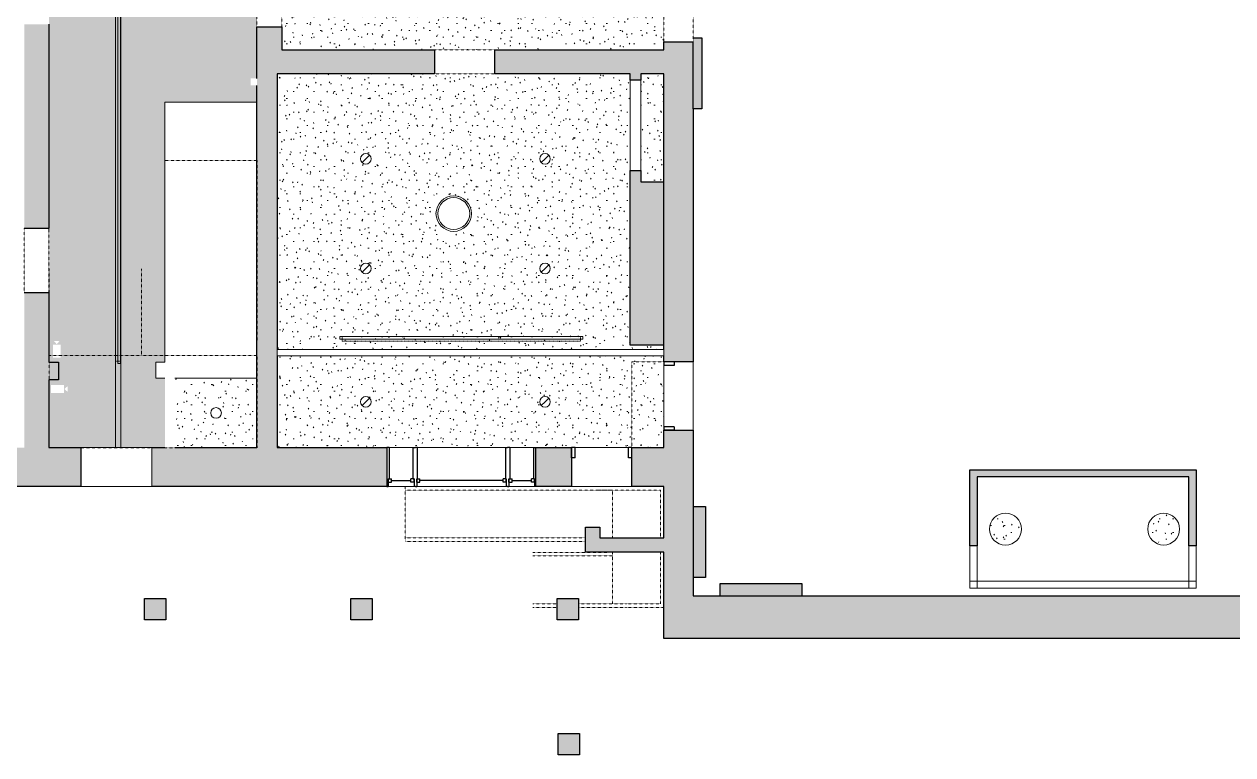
# Model space of a CAD drawing. Header units: inches. Extents: x -1041 to 1507, y -3558 to 870.
# Drawn here: x -359 to 323, y -67 to 345 of the extents above; entities that cross this region are included whole.
import ezdxf

# ---------------------------------------------------------------- set-up
doc = ezdxf.new("R2010")
doc.units = ezdxf.units.IN
doc.header["$MEASUREMENT"] = 0
for name, pattern in [('Dash', [0.25, 0.125, -0.125]), ('Overhead', [0.15625, 0.09375, -0.0625]), ('Overhead 1_16_', [0.101562, 0.0625, -0.039062])]:
    doc.linetypes.add(name, pattern=pattern)
for name, color, linetype, lineweight in [('A-CLNG', 13, 'Continuous', 18), ('A-CLNG-PATT', 13, 'Continuous', 18), ('A-COLS', 52, 'Continuous', 18), ('A-DETL-GENF', 92, 'Continuous', 18), ('A-DETL-MEDM', 33, 'Continuous', 18), ('A-DOOR', 31, 'Continuous', 18), ('A-DOOR-FRAM', 31, 'Continuous', 30), ('A-GLAZ', 151, 'Continuous', 18), ('A-ROOF', 132, 'Continuous', 18), ('A-WALL', 113, 'Continuous', 18), ('A-WALL-PATT', 111, 'Continuous', 18), ('E-LITE-EQPM', 33, 'Continuous', 9), ('E-LITE-EQPM-HDLN', 30, 'Dash', 9), ('I-WALL', 2, 'Continuous', 18), ('S-COLS', 52, 'Continuous', 18), ('S-STRS-MBND', 31, 'Continuous', 18)]:
    doc.layers.add(name, color=color, linetype=linetype, lineweight=lineweight)
pattern_1 = [(0, (0, 0), (15.36, 3.84), [0.634, -10.886, 0.634, -10.886, -61.44]), (0, (0, 0), (15.36, 3.84), [-23.04, 0.634, -22.406, 0.634, -10.886, -26.88]), (0, (0, 0), (15.36, 3.84), [-57.6, 0.634, -7.046, 0.634, -18.566]), (120, (5.76, 1.92), (-11.005538, 11.38215), [0.634, -10.886, 0.634, -10.886, -61.44]), (120, (5.76, 1.92), (-11.005538, 11.38215), [-23.04, 0.634, -22.406, 0.634, -10.886, -26.88]), (120, (5.76, 1.92), (-11.005538, 11.38215), [-57.6, 0.634, -7.046, 0.634, -18.566]), (240, (7.68, 9.6), (-4.354462, -15.22215), [0.634, -10.886, 0.634, -10.886, -61.44]), (240, (7.68, 9.6), (-4.354462, -15.22215), [-23.04, 0.634, -22.406, 0.634, -10.886, -26.88]), (240, (7.68, 9.6), (-4.354462, -15.22215), [-57.6, 0.634, -7.046, 0.634, -18.566])]

# ---------------------------------------------------------------- blocks, each defined once
blk = doc.blocks.new('Door-Opening - D10 3_ X 8_-8256662-1st Floor RCP')
at = {"layer": 'A-DETL-GENF', "linetype": 'Overhead', "lineweight": 9}
for p, q in [((17.68, 7), (-18.32, 7)), ((-18.32, -7), (17.68, -7))]:
    blk.add_line(p, q, dxfattribs=at)
at = {"layer": 'A-DETL-MEDM', "lineweight": 30}
for p, q in [((-18.32, 7), (-18.32, -7)), ((17.68, -7), (17.68, 7))]:
    blk.add_line(p, q, dxfattribs=at)
blk = doc.blocks.new('Concrete-Round-Column - 18_-5510990-1st Floor RCP')
at = {"layer": 'S-COLS', "lineweight": 9}
h = blk.add_hatch(dxfattribs=at)
h.set_pattern_fill('FP_1', color=256, style=0, pattern_type=2)
h.set_pattern_definition([(0, (-194.349, -60.46), (15.36, 3.84), [0.634, -10.886, 0.634, -10.886, -61.44]), (0, (-194.349, -60.46), (15.36, 3.84), [-23.04, 0.634, -22.406, 0.634, -10.886, -26.88]), (0, (-194.349, -60.46), (15.36, 3.84), [-57.6, 0.634, -7.046, 0.634, -18.566]), (120, (-188.589, -58.54), (-11.00554, 11.38215), [0.634, -10.886, 0.634, -10.886, -61.44]), (120, (-188.589, -58.54), (-11.00554, 11.38215), [-23.04, 0.634, -22.406, 0.634, -10.886, -26.88]), (120, (-188.589, -58.54), (-11.00554, 11.38215), [-57.6, 0.634, -7.046, 0.634, -18.566]), (240, (-186.669, -50.86), (-4.35446, -15.22215), [0.634, -10.886, 0.634, -10.886, -61.44]), (240, (-186.669, -50.86), (-4.35446, -15.22215), [-23.04, 0.634, -22.406, 0.634, -10.886, -26.88]), (240, (-186.669, -50.86), (-4.35446, -15.22215), [-57.6, 0.634, -7.046, 0.634, -18.566])])
h.paths.add_polyline_path([(0, -9), (2, -8.77), (3.9, -8.11), (5.61, -7.04), (7.04, -5.61), (8.11, -3.9), (8.77, -2), (9, 0), (8.77, 2), (8.11, 3.9), (7.04, 5.61), (5.61, 7.04), (3.9, 8.11), (2, 8.77), (0, 9), (-2, 8.77), (-3.9, 8.11), (-5.61, 7.04), (-7.04, 5.61), (-8.11, 3.9), (-8.77, 2), (-9, 0), (-8.77, -2), (-8.11, -3.9), (-7.04, -5.61), (-5.61, -7.04), (-3.9, -8.11), (-2, -8.77)], flags=0)
for start, end in [(0, 180), (180, 0)]:
    blk.add_arc((0, 0), 9, start, end, dxfattribs=at)
blk = doc.blocks.new('Concrete-Round-Column - 18_-V1-1st Floor RCP')
at = {"layer": 'S-COLS', "lineweight": 9}
h = blk.add_hatch(dxfattribs=at)
h.set_pattern_fill('FP_2', color=256, style=0, pattern_type=2)
h.set_pattern_definition([(0, (-283.557, -60.46), (15.36, 3.84), [0.634, -10.886, 0.634, -10.886, -61.44]), (0, (-283.557, -60.46), (15.36, 3.84), [-23.04, 0.634, -22.406, 0.634, -10.886, -26.88]), (0, (-283.557, -60.46), (15.36, 3.84), [-57.6, 0.634, -7.046, 0.634, -18.566]), (120, (-277.797, -58.54), (-11.00554, 11.38215), [0.634, -10.886, 0.634, -10.886, -61.44]), (120, (-277.797, -58.54), (-11.00554, 11.38215), [-23.04, 0.634, -22.406, 0.634, -10.886, -26.88]), (120, (-277.797, -58.54), (-11.00554, 11.38215), [-57.6, 0.634, -7.046, 0.634, -18.566]), (240, (-275.877, -50.86), (-4.35446, -15.22215), [0.634, -10.886, 0.634, -10.886, -61.44]), (240, (-275.877, -50.86), (-4.35446, -15.22215), [-23.04, 0.634, -22.406, 0.634, -10.886, -26.88]), (240, (-275.877, -50.86), (-4.35446, -15.22215), [-57.6, 0.634, -7.046, 0.634, -18.566])])
h.paths.add_polyline_path([(0, -9), (2, -8.77), (3.9, -8.11), (5.61, -7.04), (7.04, -5.61), (8.11, -3.9), (8.77, -2), (9, 0), (8.77, 2), (8.11, 3.9), (7.04, 5.61), (5.61, 7.04), (3.9, 8.11), (2, 8.77), (0, 9), (-2, 8.77), (-3.9, 8.11), (-5.61, 7.04), (-7.04, 5.61), (-8.11, 3.9), (-8.77, 2), (-9, 0), (-8.77, -2), (-8.11, -3.9), (-7.04, -5.61), (-5.61, -7.04), (-3.9, -8.11), (-2, -8.77)], flags=0)
for start, end in [(0, 180), (180, 0)]:
    blk.add_arc((0, 0), 9, start, end, dxfattribs=at)
blk = doc.blocks.new('Door-Opening - D10 2_9_ X 6_10_-8256849-1st Floor RCP')
at = {"layer": 'A-DETL-GENF', "linetype": 'Overhead', "lineweight": 9}
for p, q in [((16.18, 7), (-16.82, 7)), ((-16.82, -7), (16.18, -7))]:
    blk.add_line(p, q, dxfattribs=at)
at = {"layer": 'A-DETL-MEDM', "lineweight": 30}
for p, q in [((-16.82, 7), (-16.82, -7)), ((16.18, -7), (16.18, 7))]:
    blk.add_line(p, q, dxfattribs=at)
blk = doc.blocks.new('Door-Opening - 34_ x 96_-6615080-1st Floor RCP')
at = {"layer": 'A-DETL-GENF', "linetype": 'Overhead', "lineweight": 9}
for p, q in [((16.68, 6.75), (-17.32, 6.75)), ((-17.32, -6.75), (16.68, -6.75))]:
    blk.add_line(p, q, dxfattribs=at)
at = {"layer": 'A-DETL-MEDM', "lineweight": 30}
for p, q in [((-17.32, 6.75), (-17.32, -6.75)), ((16.68, -6.75), (16.68, 6.75))]:
    blk.add_line(p, q, dxfattribs=at)
blk = doc.blocks.new('Single Flush - D2 2_10_5_ X 8_-7364776-1st Floor RCP')
at = {"layer": 'A-DOOR-FRAM', "color": 8}
for p, q in [((-19.25, -2.5), (-19.25, -8.25)), ((-19.25, -2.5), (-17.25, -2.5)), ((-17.25, -2.5), (-17.25, -8.25)), ((17.250004, -2.5), (17.250004, -8.25)), ((17.250004, -2.5), (19.250004, -2.5)), ((19.250004, -2.5), (19.250004, -8.25)), ((-19.25, -8.25), (-17.25, -8.25)), ((17.250004, -8.25), (19.250004, -8.25))]:
    blk.add_line(p, q, dxfattribs=at)
blk = doc.blocks.new('Double Hung - side window 4_ 4_ x 5_ 6_-6975700-1st Floor RCP')
at = {"layer": 'A-GLAZ', "color": 8, "lineweight": 30}
for p, q in [((-26, 11), (-25.25, 11)), ((-25.25, 6.75), (-25.25, 11)), ((-25.25, 8.5), (-25.25, 6.75)), ((-25.25, 8.5), (-23.5, 8.5)), ((-23.5, 8.5), (-23.5, 6.75)), ((-23.5, 7.625), (23.5, 7.625)), ((23.5, 8.5), (23.5, 6.75)), ((25.25, 8.5), (23.5, 8.5)), ((25.25, 6.75), (25.25, 11)), ((26, 11), (25.25, 11)), ((25.25, 8.5), (25.25, 6.75)), ((-25.25, 6.75), (-23.5, 6.75)), ((-25.25, 6.75), (-24.75, 6.75)), ((-24.75, -11), (-24.75, 6.75)), ((25.25, 6.75), (23.5, 6.75)), ((24.75, 6.75), (25.25, 6.75)), ((24.75, 6.75), (24.75, -11)), ((-24.75, -11), (-26, -11)), ((24.75, -11), (26, -11))]:
    blk.add_line(p, q, dxfattribs=at)
blk = doc.blocks.new('Double Hung - 16_ x  5_ 6_-6975701-1st Floor RCP')
at = {"layer": 'A-GLAZ', "color": 8, "lineweight": 30}
for p, q in [((-6.75, 11), (-8, 11)), ((-6.75, 11), (-6.75, -6.75)), ((6.75, 11), (8, 11)), ((6.75, -6.75), (6.75, 11)), ((-7.25, -6.75), (-5.5, -6.75)), ((-7.25, -8.5), (-7.25, -6.75)), ((-7.25, -6.75), (-6.75, -6.75)), ((-7.25, -6.75), (-7.25, -11)), ((-5.5, -8.5), (-5.5, -6.75)), ((5.5, -8.5), (5.5, -6.75)), ((7.25, -6.75), (5.5, -6.75)), ((6.75, -6.75), (7.25, -6.75)), ((7.25, -8.5), (7.25, -6.75)), ((7.25, -6.75), (7.25, -11)), ((-8, -11), (-7.25, -11)), ((-7.25, -8.5), (-5.5, -8.5)), ((-5.5, -7.625), (5.5, -7.625)), ((7.25, -8.5), (5.5, -8.5)), ((8, -11), (7.25, -11))]:
    blk.add_line(p, q, dxfattribs=at)
blk = doc.blocks.new('Single Flush - D2 2_6_ X 8_-8253007-1st Floor RCP')
at = {"layer": 'A-DOOR-FRAM', "color": 8}
for p, q in [((-17, -5.25), (-17, -11)), ((-17, -5.25), (-15, -5.25)), ((-15, -5.25), (-15, -11)), ((15.000004, -5.25), (15.000004, -11)), ((15.000004, -5.25), (17.000004, -5.25)), ((17.000004, -5.25), (17.000004, -11)), ((-17, -11), (-15, -11)), ((15.000004, -11), (17.000004, -11))]:
    blk.add_line(p, q, dxfattribs=at)
blk = doc.blocks.new('Door-Opening - 4_5_ W 82_ H-6996919-1st Floor RCP')
at = {"layer": 'A-DETL-GENF', "linetype": 'Overhead', "lineweight": 9}
for p, q in [((26.18, 8.25), (-26.82, 8.25)), ((-26.82, -8.25), (26.18, -8.25))]:
    blk.add_line(p, q, dxfattribs=at)
at = {"layer": 'A-DETL-MEDM', "lineweight": 30}
for p, q in [((-26.82, 8.25), (-26.82, -8.25)), ((26.18, -8.25), (26.18, 8.25))]:
    blk.add_line(p, q, dxfattribs=at)
blk = doc.blocks.new('Lighting-Linear-Cove-Cooper-Ametrix-LC32-LED1 - Lighting-Linear-Cove-Cooper-Ametrix-LC32-LED 312_ 6_-7122450-1st Floor RCP')
at = {"layer": 'E-LITE-EQPM'}
for p, q in [((-194.77, 0.16), (195, 0.16)), ((195, 0.16), (195, -1.37)), ((195, -1.37), (-194.77, -1.37))]:
    blk.add_line(p, q, dxfattribs=at)
at = {"layer": 'E-LITE-EQPM-HDLN'}
for p, q in [((193.71, 1.37), (-193.71, 1.37)), ((-193.71, 1.37), (-193.71, -1.37)), ((193.71, -1.37), (193.71, 1.37))]:
    blk.add_line(p, q, dxfattribs=at)
blk = doc.blocks.new('L-Pendant Drum Light - Pendant-7177834-1st Floor RCP')
at = {"layer": 'E-LITE-EQPM'}
for radius, start, end in [(10.01, 360, 180), (9.01, 0, 180), (10.01, 180, 360), (9.01, 180, 0)]:
    blk.add_arc((0, 0), radius, start, end, dxfattribs=at)
blk = doc.blocks.new('L-Recessed Circular - Downlight - 6_-7122758-1st Floor RCP')
at = {"layer": 'E-LITE-EQPM'}
for q in [(-2.12, -2.12), (2.12, 2.12)]:
    blk.add_line((0, 0), q, dxfattribs=at)
for start, end in [(360, 180), (180, 360)]:
    blk.add_arc((0, 0), 3, start, end, dxfattribs=at)
blk = doc.blocks.new('Lighting-Linear-Cove-Cooper-Ametrix-LC32-LED1 - Lighting-Linear-Cove-Cooper-Ametrix-LC32-LED 11_ 5_ 2-7180232-1st Floor RCP')
at = {"layer": 'E-LITE-EQPM'}
for p, q in [((-68.5, -1.37), (-68.5, 0.16)), ((-68.5, 0.16), (68.5, 0.16)), ((68.5, 0.16), (68.5, -1.37)), ((68.5, -1.37), (-68.5, -1.37))]:
    blk.add_line(p, q, dxfattribs=at)
at = {"layer": 'E-LITE-EQPM-HDLN'}
for p, q in [((67.21, 1.37), (-67.21, 1.37)), ((-67.21, 1.37), (-67.21, -1.37)), ((67.21, -1.37), (67.21, 1.37))]:
    blk.add_line(p, q, dxfattribs=at)
blk = doc.blocks.new('L-Recessed Circular - Downlight - 6_-6789362-1st Floor RCP')
at = {"layer": 'E-LITE-EQPM'}
for q in [(-2.12, -2.12), (2.12, 2.12)]:
    blk.add_line((0, 0), q, dxfattribs=at)
for start, end in [(360, 180), (180, 360)]:
    blk.add_arc((0, 0), 3, start, end, dxfattribs=at)

msp = doc.modelspace()

# ---------------------------------------------------------------- hatches: boundary and pattern name
at = {"layer": 'A-CLNG-PATT'}
h = msp.add_hatch(dxfattribs=at)
h.set_pattern_fill('FP_3', color=256, style=0, pattern_type=2)
h.set_pattern_definition(pattern_1)
h.paths.add_polyline_path([(-287.07, 106.47), (-279.57, 106.47), (-279.57, 145.6), (-284.78, 145.6), (-284.78, 154.6), (-279.57, 154.6), (-279.57, 301.32), (-227.72, 301.32), (-227.72, 310.68), (-231.22, 310.68), (-231.22, 314.68), (-227.72, 314.68), (-227.72, 543.68), (-304.38, 543.68), (-304.38, 106.47)], flags=0)
h.paths.add_polyline_path([(-327.02, 106.47), (-307.38, 106.47), (-307.38, 543.68), (-344.96, 543.68), (-344.96, 154.6), (-339.55, 154.6), (-339.55, 144.6), (-344.96, 144.6), (-344.96, 106.47), (-327.07, 106.47)], flags=0)
h.paths.add_polyline_path([(-343.86, 137.26), (-343.86, 141.67), (-336.48, 141.67), (-336.48, 137.26), (-340.59, 137.26)], flags=0)
h.paths.add_polyline_path([(-334.5, 137.93), (-336.32, 139.48), (-334.5, 141.04), (-334.5, 138.61)], flags=0)
h.paths.add_polyline_path([(-339.28, 157.19), (-342.78, 157.19), (-342.78, 164.57), (-338.36, 164.57), (-338.36, 157.19)], flags=0)
h.paths.add_polyline_path([(-340.59, 164.74), (-342.14, 166.56), (-339.03, 166.56), (-339.71, 165.76)], flags=0)
h.paths.add_polyline_path([(-266.18, 455.24), (-267.23, 455.24), (-269.29, 455.68), (-271.21, 456.54), (-272.88, 457.76), (-274.3, 459.35), (-275.33, 461.12), (-275.98, 463.19), (-276.19, 465.2), (-275.98, 467.28), (-275.33, 469.27), (-274.28, 471.08), (-272.88, 472.64), (-271.19, 473.87), (-269.28, 474.72), (-267.23, 475.15), (-265.14, 475.15), (-263.09, 474.72), (-261.18, 473.87), (-259.48, 472.64), (-258.06, 471.05), (-257.04, 469.27), (-256.38, 467.2), (-256.17, 465.2), (-256.39, 463.12), (-257.04, 461.12), (-258.08, 459.31), (-259.48, 457.76), (-261.18, 456.53), (-263.09, 455.67), (-265.14, 455.24), (-266.06, 455.24)], flags=0)
h.paths.add_polyline_path([(-234.5, 530.61), (-232.94, 532.43), (-231.38, 530.61)], flags=0)
h.paths.add_polyline_path([(-234.5, 532.6), (-235.17, 532.6), (-235.17, 539.97), (-230.75, 539.97), (-230.75, 532.6), (-231.38, 532.6)], flags=0)
h = msp.add_hatch(dxfattribs=at)
h.set_pattern_fill('FP_3', color=256, style=0, pattern_type=2)
h.set_pattern_definition(pattern_1)
h.paths.add_polyline_path([(-304.38, 106.47), (-304.38, 543.68), (-307.38, 543.68), (-307.38, 106.47)], flags=0)
h = msp.add_hatch(dxfattribs=at)
h.set_pattern_fill('FP_3', color=256, style=0, pattern_type=2)
h.set_pattern_definition(pattern_1)
h.paths.add_polyline_path([(1.72, 330.78), (1.72, 401.18), (-17.28, 401.18), (-17.28, 496.57), (1.72, 496.57), (1.72, 543.68), (-213.72, 543.68), (-213.72, 330.78), (-5, 330.78)], flags=0)
h.paths.add_polyline_path([(-5, 333.39), (-12.37, 333.39), (-12.37, 337.8), (-5, 337.8), (-5, 335.37)], flags=0)
h.paths.add_polyline_path([(-14.36, 334.02), (-14.36, 337.14), (-12.54, 335.58), (-12.78, 335.37)], flags=0)
h.paths.add_polyline_path([(-166.28, 375.81), (-167.06, 375.91), (-167.78, 376.21), (-168.41, 376.69), (-168.88, 377.31), (-169.18, 378.03), (-169.28, 378.81), (-169.18, 379.58), (-168.88, 380.31), (-168.41, 380.93), (-167.78, 381.4), (-167.06, 381.7), (-166.28, 381.81), (-165.51, 381.7), (-164.78, 381.4), (-164.16, 380.93), (-163.69, 380.31), (-163.39, 379.58), (-163.28, 378.81), (-163.39, 378.03), (-163.69, 377.31), (-164.16, 376.69), (-164.78, 376.21), (-165.51, 375.91)], flags=0)
h.paths.add_polyline_path([(-46.28, 375.81), (-47.06, 375.91), (-47.78, 376.21), (-48.41, 376.69), (-48.88, 377.31), (-49.18, 378.03), (-49.28, 378.81), (-49.18, 379.58), (-48.88, 380.31), (-48.41, 380.93), (-47.78, 381.4), (-47.06, 381.7), (-46.28, 381.81), (-45.51, 381.7), (-44.78, 381.4), (-44.16, 380.93), (-43.69, 380.31), (-43.39, 379.58), (-43.28, 378.81), (-43.39, 378.03), (-43.69, 377.31), (-44.16, 376.69), (-44.78, 376.21), (-45.51, 375.91)], flags=0)
h.paths.add_polyline_path([(-115.71, 411.31), (-117.8, 411.31), (-119.87, 411.75), (-121.78, 412.61), (-123.45, 413.83), (-124.87, 415.42), (-125.9, 417.19), (-126.56, 419.26), (-126.77, 421.27), (-126.55, 423.35), (-125.9, 425.34), (-124.85, 427.15), (-123.45, 428.71), (-121.76, 429.94), (-119.85, 430.79), (-117.8, 431.22), (-115.71, 431.22), (-113.66, 430.79), (-111.73, 429.92), (-110.06, 428.71), (-108.63, 427.12), (-107.59, 425.29), (-106.95, 423.27), (-106.74, 421.27), (-106.96, 419.18), (-107.61, 417.19), (-108.65, 415.38), (-110.06, 413.83), (-111.75, 412.6), (-113.66, 411.74), (-114.82, 411.5)], flags=0)
h.paths.add_polyline_path([(-166.28, 490.44), (-167.06, 490.54), (-167.78, 490.84), (-168.41, 491.32), (-168.88, 491.94), (-169.18, 492.66), (-169.28, 493.44), (-169.18, 494.22), (-168.88, 494.94), (-168.41, 495.56), (-167.78, 496.04), (-167.06, 496.34), (-166.28, 496.44), (-165.51, 496.34), (-164.78, 496.04), (-164.16, 495.56), (-163.69, 494.94), (-163.39, 494.22), (-163.28, 493.44), (-163.39, 492.66), (-163.69, 491.94), (-164.16, 491.32), (-164.78, 490.84), (-165.51, 490.54)], flags=0)
h.paths.add_polyline_path([(-46.28, 490.44), (-47.06, 490.54), (-47.78, 490.84), (-48.41, 491.32), (-48.88, 491.94), (-49.18, 492.66), (-49.28, 493.44), (-49.18, 494.22), (-48.88, 494.94), (-48.41, 495.56), (-47.78, 496.04), (-47.06, 496.34), (-46.28, 496.44), (-45.51, 496.34), (-44.78, 496.04), (-44.16, 495.56), (-43.69, 494.94), (-43.39, 494.22), (-43.28, 493.44), (-43.39, 492.66), (-43.69, 491.94), (-44.16, 491.32), (-44.78, 490.84), (-45.51, 490.54)], flags=0)
h.paths.add_polyline_path([(-206.17, 535.48), (-210.57, 535.48), (-210.57, 539.89), (-203.2, 539.89), (-203.2, 535.48), (-205.99, 535.48)], flags=0)
h.paths.add_polyline_path([(-201.21, 536.14), (-203.03, 537.7), (-201.21, 539.26)], flags=0)
h = msp.add_hatch(dxfattribs=at)
h.set_pattern_fill('FP_3', color=256, style=0, pattern_type=2)
h.set_pattern_definition(pattern_1)
h.paths.add_polyline_path([(-216.22, 161.74), (1.72, 161.74), (1.72, 164.21), (-17.28, 164.21), (-17.28, 317.28), (-216.22, 317.28), (-216.22, 190.5)], flags=0)
h.paths.add_polyline_path([(-27.97, 164.08), (-29.31, 164.08), (-29.31, 168.49), (-21.94, 168.49), (-21.94, 164.08)], flags=0)
h.paths.add_polyline_path([(-31.3, 164.71), (-31.3, 167.83), (-29.48, 166.27)], flags=0)
h.paths.add_polyline_path([(-166.28, 204.44), (-167.06, 204.54), (-167.78, 204.84), (-168.41, 205.32), (-168.88, 205.94), (-169.18, 206.66), (-169.28, 207.44), (-169.18, 208.22), (-168.88, 208.94), (-168.41, 209.56), (-167.78, 210.04), (-167.06, 210.34), (-166.28, 210.44), (-165.51, 210.34), (-164.78, 210.04), (-164.16, 209.56), (-163.69, 208.94), (-163.39, 208.22), (-163.28, 207.44), (-163.39, 206.66), (-163.69, 205.94), (-164.16, 205.32), (-164.78, 204.84), (-165.51, 204.54)], flags=0)
h.paths.add_polyline_path([(-65.28, 204.44), (-66.06, 204.54), (-66.78, 204.84), (-67.41, 205.32), (-67.88, 205.94), (-68.18, 206.66), (-68.28, 207.44), (-68.18, 208.22), (-67.88, 208.94), (-67.41, 209.56), (-66.78, 210.04), (-66.06, 210.34), (-65.28, 210.44), (-64.51, 210.34), (-63.78, 210.04), (-63.16, 209.56), (-62.69, 208.94), (-62.39, 208.22), (-62.28, 207.44), (-62.39, 206.66), (-62.69, 205.94), (-63.16, 205.32), (-63.78, 204.84), (-64.51, 204.54)], flags=0)
h.paths.add_polyline_path([(-115.71, 228.45), (-117.8, 228.45), (-119.85, 228.88), (-121.78, 229.75), (-123.45, 230.96), (-124.87, 232.55), (-125.9, 234.33), (-126.56, 236.4), (-126.77, 238.4), (-126.55, 240.49), (-125.9, 242.48), (-124.85, 244.29), (-123.45, 245.84), (-121.76, 247.07), (-119.85, 247.93), (-117.8, 248.36), (-115.71, 248.36), (-113.66, 247.93), (-111.73, 247.06), (-110.06, 245.84), (-108.63, 244.25), (-107.61, 242.48), (-106.95, 240.41), (-106.74, 238.4), (-106.96, 236.32), (-107.61, 234.33), (-108.65, 232.52), (-110.06, 230.96), (-111.75, 229.73), (-113.66, 228.88), (-114.75, 228.65)], flags=0)
h.paths.add_polyline_path([(-11.28, 256.29), (1.72, 256.29), (1.72, 317.28), (-11.28, 317.28), (-11.28, 262.66)], flags=0)
h.paths.add_polyline_path([(-166.28, 266.31), (-167.06, 266.41), (-167.78, 266.71), (-168.41, 267.19), (-168.88, 267.81), (-169.18, 268.53), (-169.28, 269.31), (-169.18, 270.08), (-168.88, 270.81), (-168.41, 271.43), (-167.78, 271.9), (-167.06, 272.2), (-166.28, 272.31), (-165.51, 272.2), (-164.78, 271.9), (-164.16, 271.43), (-163.69, 270.81), (-163.39, 270.08), (-163.28, 269.31), (-163.39, 268.53), (-163.69, 267.81), (-164.16, 267.19), (-164.78, 266.71), (-165.51, 266.41)], flags=0)
h.paths.add_polyline_path([(-65.28, 266.31), (-66.06, 266.41), (-66.78, 266.71), (-67.41, 267.19), (-67.88, 267.81), (-68.18, 268.53), (-68.28, 269.31), (-68.18, 270.08), (-67.88, 270.81), (-67.41, 271.43), (-66.78, 271.9), (-66.06, 272.2), (-65.28, 272.31), (-64.51, 272.2), (-63.78, 271.9), (-63.16, 271.43), (-62.69, 270.81), (-62.39, 270.08), (-62.28, 269.31), (-62.39, 268.53), (-62.69, 267.81), (-63.16, 267.19), (-63.78, 266.71), (-64.51, 266.41)], flags=0)
h.paths.add_polyline_path([(-206.2, 310.27), (-213.57, 310.27), (-213.57, 314.69), (-206.2, 314.69), (-206.2, 314.24)], flags=0)
h.paths.add_polyline_path([(-204.21, 310.94), (-206.03, 312.5), (-204.21, 314.05), (-204.21, 313.64)], flags=0)
h = msp.add_hatch(dxfattribs=at)
h.set_pattern_fill('FP_3', color=256, style=0, pattern_type=2)
h.set_pattern_definition(pattern_1)
h.paths.add_polyline_path([(-2, 106.47), (1.72, 106.47), (1.72, 158.24), (-216.22, 158.24), (-216.22, 106.47), (-9.37, 106.47)], flags=0)
h.paths.add_polyline_path([(-2, 110.01), (-9.37, 110.01), (-9.37, 114.42), (-2, 114.42), (-2, 112.56)], flags=0)
h.paths.add_polyline_path([(-11.36, 110.64), (-11.36, 113.76), (-9.54, 112.2), (-11.16, 110.81)], flags=0)
h.paths.add_polyline_path([(-65.28, 129.22), (-66.06, 129.33), (-66.78, 129.63), (-67.41, 130.1), (-67.88, 130.72), (-68.18, 131.45), (-68.28, 132.22), (-68.18, 133), (-67.88, 133.72), (-67.41, 134.35), (-66.78, 134.82), (-66.06, 135.12), (-65.28, 135.22), (-64.51, 135.12), (-63.78, 134.82), (-63.16, 134.35), (-62.69, 133.72), (-62.39, 133), (-62.28, 132.22), (-62.39, 131.45), (-62.69, 130.72), (-63.16, 130.1), (-63.78, 129.63), (-64.51, 129.33)], flags=0)
h.paths.add_polyline_path([(-166.28, 129.22), (-167.06, 129.33), (-167.78, 129.63), (-168.41, 130.1), (-168.88, 130.72), (-169.18, 131.45), (-169.28, 132.22), (-169.18, 133), (-168.88, 133.72), (-168.41, 134.35), (-167.78, 134.82), (-167.06, 135.12), (-166.28, 135.22), (-165.51, 135.12), (-164.78, 134.82), (-164.16, 134.35), (-163.69, 133.72), (-163.39, 133), (-163.28, 132.22), (-163.39, 131.45), (-163.69, 130.72), (-164.16, 130.1), (-164.78, 129.63), (-165.51, 129.33)], flags=0)
h.paths.add_polyline_path([(-204.56, 151.77), (-211.57, 151.77), (-211.57, 156.19), (-204.2, 156.19), (-204.2, 151.77)], flags=0)
h.paths.add_polyline_path([(-202.21, 152.44), (-204.03, 154), (-202.21, 155.55)], flags=0)
h = msp.add_hatch(dxfattribs=at)
h.set_pattern_fill('FP_3', color=256, style=0, pattern_type=2)
h.set_pattern_definition(pattern_1)
h.paths.add_polyline_path([(-237.66, 106.47), (-227.72, 106.47), (-227.72, 145.6), (-273.95, 145.6), (-273.95, 106.47), (-271.84, 106.47)], flags=0)
h.paths.add_polyline_path([(-232.48, 110.01), (-237.66, 110.01), (-237.66, 114.42), (-230.28, 114.42), (-230.28, 110.01), (-232.24, 110.01)], flags=0)
h.paths.add_polyline_path([(-239.64, 110.64), (-239.64, 113.76), (-237.83, 112.2)], flags=0)
h.paths.add_polyline_path([(-250.76, 122.96), (-251.53, 123.06), (-252.26, 123.36), (-252.88, 123.84), (-253.36, 124.46), (-253.66, 125.18), (-253.76, 125.96), (-253.66, 126.74), (-253.36, 127.46), (-252.88, 128.08), (-252.26, 128.56), (-251.53, 128.86), (-250.76, 128.96), (-249.98, 128.86), (-249.26, 128.56), (-248.64, 128.08), (-248.16, 127.46), (-247.86, 126.74), (-247.76, 125.96), (-247.86, 125.18), (-248.16, 124.46), (-248.64, 123.84), (-249.26, 123.36), (-249.98, 123.06)], flags=0)
at = {"layer": 'A-COLS'}
for color, points in [(250, [(-279.02, 9.32), (-279.02, 21.32), (-291.02, 21.32), (-291.02, 9.32)]), (250, [(-162.7, 9.32), (-162.7, 21.32), (-174.7, 21.32), (-174.7, 9.32)]), (10, [(-46.38, 9.32), (-46.38, 21.32), (-58.38, 21.32), (-58.38, 9.32)])]:
    msp.add_hatch(color=color, dxfattribs=at).paths.add_polyline_path(points, flags=0)
at = {"layer": 'A-ROOF'}
msp.add_hatch(color=250, dxfattribs=at).paths.add_polyline_path([(-45.85, -66.86), (-45.85, -54.86), (-57.85, -54.86), (-57.85, -66.86)], flags=0)
at = {"layer": 'A-WALL-PATT', "lineweight": 9}
h = msp.add_hatch(color=7, dxfattribs=at)
h.paths.add_polyline_path([(1.72, -1.17), (18.22, -1.17), (18.22, 116.22), (1.72, 116.22), (1.72, 47.47)], flags=0)
h.paths.add_polyline_path([(18.22, 154.72), (18.22, 335.37), (1.72, 335.37), (1.72, 154.72)], flags=0)
h.paths.add_polyline_path([(18.22, 388.37), (18.22, 814.52), (1.72, 814.52), (1.72, 388.37)], flags=0)
h = msp.add_hatch(color=7, dxfattribs=at)
h.paths.add_polyline_path([(-344.96, 106.47), (-344.96, 193.93), (-358.96, 193.93), (-358.96, 106.47)], flags=0)
h.paths.add_polyline_path([(-344.96, 229.93), (-344.96, 345.25), (-358.96, 345.25), (-358.96, 229.93)], flags=0)
h.paths.add_polyline_path([(-344.96, 375.25), (-344.96, 424.24), (-358.96, 424.24), (-358.96, 375.25)], flags=0)
h.paths.add_polyline_path([(-358.96, 454.24), (-344.96, 454.24), (-344.96, 543.68), (-358.96, 543.68), (-358.96, 460.06)], flags=0)
h = msp.add_hatch(color=7, dxfattribs=at)
h.paths.add_polyline_path([(-216.22, 319.32), (-213.72, 319.32), (-213.72, 343.75), (-227.72, 343.75), (-227.72, 319.32), (-223.07, 319.32)], flags=0)
h.paths.add_polyline_path([(-227.72, 376.75), (-213.72, 376.75), (-213.72, 421.74), (-227.72, 421.74)], flags=0)
h.paths.add_polyline_path([(-227.72, 456.74), (-213.72, 456.74), (-213.72, 543.68), (-227.72, 543.68), (-227.72, 463.31)], flags=0)
for points in [[(18.22, 297.59), (23.22, 297.59), (23.22, 337.59), (18.22, 337.59), (18.22, 335.37)], [(-223.07, 106.47), (-216.22, 106.47), (-216.22, 319.32), (-227.72, 319.32), (-227.72, 106.47)], [(1.72, 164.21), (1.72, 256.29), (-17.28, 256.29), (-17.28, 164.21)], [(-339.55, 144.6), (-339.55, 154.6), (-344.96, 154.6), (-344.96, 144.6)], [(174.31, 50.97), (178.31, 50.97), (178.31, 93.97), (174.31, 93.97)], [(301.84, 89.97), (301.84, 93.97), (178.31, 93.97), (178.31, 89.97), (297.84, 89.97)], [(301.84, 50.97), (301.84, 89.97), (297.84, 89.97), (297.84, 50.97)], [(25.22, 33.17), (25.22, 73.17), (18.22, 73.17), (18.22, 33.17)], [(-42.38, 47.47), (-34.38, 47.47), (-34.38, 61.47), (-42.38, 61.47)], [(1.72, 47.47), (1.72, 55.47), (-34.38, 55.47), (-34.38, 47.47), (-27.97, 47.47)], [(79.44, 22.83), (79.44, 29.83), (33.44, 29.83), (33.44, 22.83), (69.58, 22.83)], [(464.28, -1.17), (464.28, 22.83), (18.22, 22.83), (18.22, -1.17), (459.77, -1.17)]]:
    msp.add_hatch(color=7, dxfattribs=at).paths.add_polyline_path(points, flags=0)
h = msp.add_hatch(color=7, dxfattribs=at)
h.paths.add_polyline_path([(1.72, 317.28), (1.72, 330.78), (-93.65, 330.78), (-93.65, 317.28), (-11.28, 317.28)], flags=0)
h.paths.add_polyline_path([(-127.65, 317.28), (-127.65, 330.78), (-213.72, 330.78), (-213.72, 319.32), (-216.22, 319.32), (-216.22, 317.28), (-174.29, 317.28)], flags=0)
h = msp.add_hatch(color=7, dxfattribs=at)
h.paths.add_polyline_path([(-17.28, 256.29), (-11.28, 256.29), (-11.28, 262.66), (-17.28, 262.66)], flags=0)
h.paths.add_polyline_path([(-11.28, 313.66), (-11.28, 317.28), (-17.28, 317.28), (-17.28, 313.66)], flags=0)
h = msp.add_hatch(color=7, dxfattribs=at)
h.paths.add_polyline_path([(-16.28, 84.47), (1.72, 84.47), (1.72, 106.47), (-16.28, 106.47)], flags=0)
h.paths.add_polyline_path([(-70.38, 84.47), (-50.28, 84.47), (-50.28, 106.47), (-70.38, 106.47)], flags=0)
h.paths.add_polyline_path([(-154.38, 84.47), (-154.38, 106.47), (-287.02, 106.47), (-287.02, 84.47), (-174.29, 84.47)], flags=0)
h.paths.add_polyline_path([(-327.07, 84.47), (-327.07, 106.47), (-421.72, 106.47), (-421.72, 84.47), (-369.39, 84.47)], flags=0)
h.paths.add_polyline_path([(-515.71, 84.47), (-493.72, 84.47), (-493.72, 106.47), (-570.07, 106.47), (-570.07, 84.47), (-540.1, 84.47)], flags=0)

# ---------------------------------------------------------------- linework, layer by layer
at = {"layer": 'A-CLNG'}
for p, q in [((-307.38, 543.68), (-307.38, 106.47)), ((-304.38, 106.47), (-304.38, 543.68)), ((-227.72, 301.32), (-279.57, 301.32)), ((-279.57, 301.32), (-279.57, 154.6)), ((-279.57, 154.6), (-284.78, 154.6)), ((-284.78, 154.6), (-284.78, 145.6)), ((1.72, 154.72), (1.72, 116.22)), ((-284.78, 145.6), (-279.57, 145.6)), ((-273.95, 145.6), (-227.72, 145.6))]:
    msp.add_line(p, q, dxfattribs=at)
for centre, start, end in [((-166.28, 269.31), 360, 180), ((-166.28, 269.31), 180, 0), ((-65.28, 269.31), 360, 180), ((-65.28, 269.31), 180, 0), ((-166.28, 207.44), 360, 180), ((-166.28, 207.44), 180, 0), ((-65.28, 207.44), 360, 180), ((-65.28, 207.44), 180, 0), ((-166.28, 132.22), 360, 180), ((-166.28, 132.22), 180, 360), ((-65.28, 132.22), 360, 180), ((-65.28, 132.22), 180, 0), ((-250.76, 125.96), 360, 180), ((-250.76, 125.96), 180, 360)]:
    msp.add_arc(centre, 3, start, end, dxfattribs=at)
at = {"layer": 'A-COLS', "color": 8, "lineweight": 30}
for p, q in [((-291.02, 9.32), (-291.02, 21.32)), ((-291.02, 21.32), (-279.02, 21.32)), ((-279.02, 21.32), (-279.02, 9.32)), ((-174.7, 9.32), (-174.7, 21.32)), ((-174.7, 21.32), (-162.7, 21.32)), ((-162.7, 21.32), (-162.7, 9.32)), ((-58.38, 9.32), (-58.38, 21.32)), ((-58.38, 21.32), (-46.38, 21.32)), ((-46.38, 21.32), (-46.38, 9.32)), ((-279.02, 9.32), (-291.02, 9.32)), ((-162.7, 9.32), (-174.7, 9.32)), ((-46.38, 9.32), (-58.38, 9.32))]:
    msp.add_line(p, q, dxfattribs=at)
at = {"layer": 'A-ROOF', "color": 8, "lineweight": 30}
for p, q in [((-57.85, -66.86), (-57.85, -54.86)), ((-57.85, -54.86), (-45.85, -54.86)), ((-45.85, -54.86), (-45.85, -66.86)), ((-45.85, -66.86), (-57.85, -66.86))]:
    msp.add_line(p, q, dxfattribs=at)
at = {"layer": 'A-WALL', "color": 8, "lineweight": 30}
for p, q in [((-344.96, 345.25), (-344.96, 229.93)), ((-227.72, 314.68), (-227.72, 343.75)), ((-213.72, 343.75), (-213.72, 330.78)), ((1.72, 330.78), (1.72, 335.37)), ((-213.72, 330.78), (-127.65, 330.78)), ((-93.65, 330.78), (1.72, 330.78)), ((-216.22, 317.28), (-216.22, 161.74)), ((-127.65, 317.28), (-216.22, 317.28)), ((-17.28, 317.28), (-93.65, 317.28)), ((-17.28, 313.66), (-17.28, 317.28)), ((-11.28, 313.66), (-17.28, 313.66)), ((1.72, 317.28), (-11.28, 317.28)), ((-11.28, 317.28), (-11.28, 313.66)), ((1.72, 161.74), (1.72, 317.28)), ((-227.72, 106.47), (-227.72, 310.68)), ((18.22, 297.59), (18.22, 154.72)), ((-17.28, 262.66), (-11.28, 262.66)), ((-17.28, 164.21), (-17.28, 262.66)), ((-11.28, 262.66), (-11.28, 256.29)), ((-11.28, 256.29), (1.72, 256.29)), ((-344.96, 193.93), (-344.96, 154.6)), ((1.72, 164.21), (-17.28, 164.21)), ((-216.22, 158.24), (-216.22, 106.47)), ((1.72, 154.72), (1.72, 158.24)), ((-344.96, 154.6), (-339.55, 154.6)), ((-339.55, 154.6), (-339.55, 144.6)), ((18.22, 154.72), (1.72, 154.72)), ((-344.96, 144.6), (-344.96, 106.47)), ((-339.55, 144.6), (-344.96, 144.6)), ((1.72, 106.47), (1.72, 116.22)), ((1.72, 116.22), (18.22, 116.22)), ((18.22, 116.22), (18.22, 22.83)), ((-344.96, 106.47), (-327.07, 106.47)), ((-327.07, 106.47), (-327.07, 84.47)), ((-287.02, 106.47), (-279.57, 106.47)), ((-273.95, 106.47), (-227.72, 106.47)), ((-216.22, 106.47), (-154.38, 106.47)), ((-154.38, 106.47), (-154.38, 84.47)), ((-70.38, 84.47), (-70.38, 106.47)), ((-70.38, 106.47), (-50.28, 106.47)), ((-50.28, 106.47), (-50.28, 84.47)), ((-16.28, 84.47), (-16.28, 106.47)), ((-16.28, 106.47), (1.72, 106.47)), ((174.31, 50.97), (174.31, 93.97)), ((174.31, 93.97), (301.84, 93.97)), ((178.31, 89.97), (178.31, 50.97)), ((297.84, 89.97), (178.31, 89.97)), ((297.84, 50.97), (297.84, 89.97)), ((301.84, 93.97), (301.84, 50.97)), ((-327.07, 84.47), (-421.72, 84.47)), ((-154.38, 84.47), (-287.02, 84.47)), ((-50.28, 84.47), (-70.38, 84.47)), ((1.72, 84.47), (-16.28, 84.47)), ((1.72, 55.47), (1.72, 84.47)), ((18.22, 73.17), (25.22, 73.17)), ((25.22, 73.17), (25.22, 33.17)), ((-42.38, 47.47), (-42.38, 61.47)), ((-42.38, 61.47), (-34.38, 61.47)), ((-34.38, 61.47), (-34.38, 55.47)), ((-34.38, 55.47), (1.72, 55.47)), ((178.31, 50.97), (174.31, 50.97)), ((301.84, 50.97), (297.84, 50.97)), ((1.72, 47.47), (-42.38, 47.47)), ((1.72, -1.17), (1.72, 47.47)), ((25.22, 33.17), (18.22, 33.17)), ((33.44, 29.83), (79.44, 29.83)), ((33.44, 22.83), (33.44, 29.83)), ((79.44, 29.83), (79.44, 22.83)), ((18.22, 22.83), (464.28, 22.83)), ((480.78, -1.17), (1.72, -1.17))]:
    msp.add_line(p, q, dxfattribs=at)
at = {"layer": 'A-WALL', "lineweight": 9}
for p, q in [((-17.28, 313.66), (-17.28, 262.66)), ((-11.28, 262.66), (-11.28, 313.66)), ((18.22, 116.22), (18.22, 154.72)), ((-287.07, 106.47), (-327.07, 106.47)), ((-287.02, 84.47), (-287.02, 106.47)), ((-70.38, 106.47), (-154.38, 106.47)), ((-16.28, 106.47), (-50.28, 106.47)), ((-327.07, 84.47), (-287.07, 84.47)), ((-154.38, 84.47), (-70.38, 84.47)), ((-50.28, 84.47), (-16.28, 84.47)), ((174.31, 50.97), (174.31, 27.11)), ((178.31, 27.11), (178.31, 50.97)), ((297.84, 50.97), (297.84, 27.11)), ((301.84, 27.11), (301.84, 50.97)), ((301.84, 31.11), (174.31, 31.11)), ((174.31, 27.11), (301.84, 27.11))]:
    msp.add_line(p, q, dxfattribs=at)
at = {"layer": 'A-WALL'}
for p, q in [((-216.22, 158.24), (-216.22, 161.74)), ((1.72, 161.74), (1.72, 158.24))]:
    msp.add_line(p, q, dxfattribs=at)
at = {"layer": 'I-WALL', "color": 8, "lineweight": 30}
for p, q in [((18.22, 337.59), (23.22, 337.59)), ((18.22, 297.59), (18.22, 335.37)), ((23.22, 337.59), (23.22, 297.59)), ((23.22, 297.59), (18.22, 297.59))]:
    msp.add_line(p, q, dxfattribs=at)
at = {"layer": 'I-WALL'}
for p, q in [((-216.22, 161.74), (1.72, 161.74)), ((1.72, 158.24), (-216.22, 158.24))]:
    msp.add_line(p, q, dxfattribs=at)
at = {"layer": 'S-STRS-MBND', "linetype": 'Overhead 1_16_', "lineweight": 9}
for p, q in [((-227.57, 268.32), (-279.57, 268.32)), ((-279.57, 268.32), (-279.57, 158.32)), ((-227.57, 268.32), (-227.57, 165.99)), ((-344.82, 158.32), (-344.82, 207.32)), ((-292.82, 158.32), (-292.82, 207.32)), ((-344.82, 158.32), (-344.82, 106.32)), ((-344.82, 158.32), (-292.82, 158.32)), ((-279.57, 158.32), (-292.82, 158.32)), ((-227.57, 158.32), (-279.57, 158.32)), ((-227.57, 106.32), (-227.57, 158.32)), ((-16.28, 154.72), (-16.28, 106.32)), ((-16.28, 154.72), (1.72, 154.72)), ((1.72, 154.72), (1.72, 106.32)), ((-344.82, 106.32), (-227.57, 106.32)), ((-16.28, 106.32), (1.72, 106.32)), ((-144.22, 84.47), (-144.22, 82.47)), ((-144.22, 84.47), (-52.29, 84.47)), ((-144.22, 82.47), (-35.04, 82.47)), ((-144.22, 82.47), (-144.22, 55.47)), ((-50.28, 84.47), (-35.04, 84.47)), ((-16.28, 84.47), (-35.04, 84.47)), ((-0.22, 82.47), (-35.04, 82.47)), ((-35.04, 82.47), (-27.22, 82.47)), ((-27.22, 82.47), (-27.22, 55.47)), ((-0.22, 55.47), (-0.22, 82.47)), ((-144.22, 55.47), (-144.22, 53.47)), ((-144.22, 55.47), (-42.38, 55.47)), ((-144.22, 53.47), (-42.38, 53.47)), ((-29.22, 47.32), (-72.22, 47.32)), ((-27.22, 45.32), (-72.22, 45.32)), ((-29.22, 47.47), (-29.22, 47.32)), ((-27.22, 47.47), (-27.22, 47.32)), ((-27.22, 45.32), (-27.22, 47.32)), ((-27.22, 18.32), (-27.22, 45.32)), ((-0.22, 18.32), (-0.22, 47.47)), ((-58.38, 18.32), (-72.22, 18.32)), ((-58.38, 16.32), (-72.22, 16.32)), ((-19.4, 18.32), (-46.38, 18.32)), ((-19.4, 16.32), (-46.38, 16.32)), ((-19.4, 18.32), (-0.22, 18.32)), ((-19.4, 16.32), (1.72, 16.32))]:
    msp.add_line(p, q, dxfattribs=at)

# ---------------------------------------------------------------- block references
at = {"layer": 'A-DOOR'}
for name, p, rotation in [('Door-Opening - 4_5_ W 82_ H-6996919-1st Floor RCP', (9.97, 362.2), 89.99999999999991), ('Door-Opening - D10 2_9_ X 6_10_-8256849-1st Floor RCP', (-220.72, 360.58), 89.99999999999991), ('Door-Opening - 34_ x 96_-6615080-1st Floor RCP', (-110.97, 324.03), 180), ('Door-Opening - D10 3_ X 8_-8256662-1st Floor RCP', (-351.96, 211.61), 269.9999999999999), ('Single Flush - D2 2_10_5_ X 8_-7364776-1st Floor RCP', (9.97, 135.47), 269.9999999999999), ('Single Flush - D2 2_6_ X 8_-8253007-1st Floor RCP', (-33.28, 95.47), 180)]:
    msp.add_blockref(name, p, dxfattribs=dict(at, rotation=rotation))
at = {"layer": 'A-GLAZ'}
for p in [(-146.38, 95.47), (-78.38, 95.47)]:
    msp.add_blockref('Double Hung - 16_ x  5_ 6_-6975701-1st Floor RCP', p, dxfattribs=at)
at = {"layer": 'A-GLAZ', "rotation": 180}
msp.add_blockref('Double Hung - side window 4_ 4_ x 5_ 6_-6975700-1st Floor RCP', (-112.38, 95.47), dxfattribs=at)
at = {"layer": 'E-LITE-EQPM', "extrusion": (0, 0, -1)}
for name, p, rotation in [('Lighting-Linear-Cove-Cooper-Ametrix-LC32-LED1 - Lighting-Linear-Cove-Cooper-Ametrix-LC32-LED 312_ 6_-7122450-1st Floor RCP', (306.02, 348.92), 270.0000000000003), ('Lighting-Linear-Cove-Cooper-Ametrix-LC32-LED1 - Lighting-Linear-Cove-Cooper-Ametrix-LC32-LED 11_ 5_ 2-7180232-1st Floor RCP', (112.5, 167.81), 180)]:
    msp.add_blockref(name, p, dxfattribs=dict(at, rotation=rotation))
at = {"layer": 'E-LITE-EQPM'}
for name, p in [('L-Recessed Circular - Downlight - 6_-7122758-1st Floor RCP', (-166.28, 269.31)), ('L-Recessed Circular - Downlight - 6_-7122758-1st Floor RCP', (-65.28, 269.31)), ('L-Pendant Drum Light - Pendant-7177834-1st Floor RCP', (-116.75, 238.4)), ('L-Recessed Circular - Downlight - 6_-7122758-1st Floor RCP', (-166.28, 207.44)), ('L-Recessed Circular - Downlight - 6_-7122758-1st Floor RCP', (-65.28, 207.44)), ('L-Recessed Circular - Downlight - 6_-6789362-1st Floor RCP', (-166.28, 132.22)), ('L-Recessed Circular - Downlight - 6_-6789362-1st Floor RCP', (-65.28, 132.22))]:
    msp.add_blockref(name, p, dxfattribs=at)
at = {"layer": 'S-COLS', "lineweight": 9}
for name, p in [('Concrete-Round-Column - 18_-5510990-1st Floor RCP', (194.35, 60.46)), ('Concrete-Round-Column - 18_-V1-1st Floor RCP', (283.56, 60.46))]:
    msp.add_blockref(name, p, dxfattribs=at)

doc.saveas('drawing.dxf')
